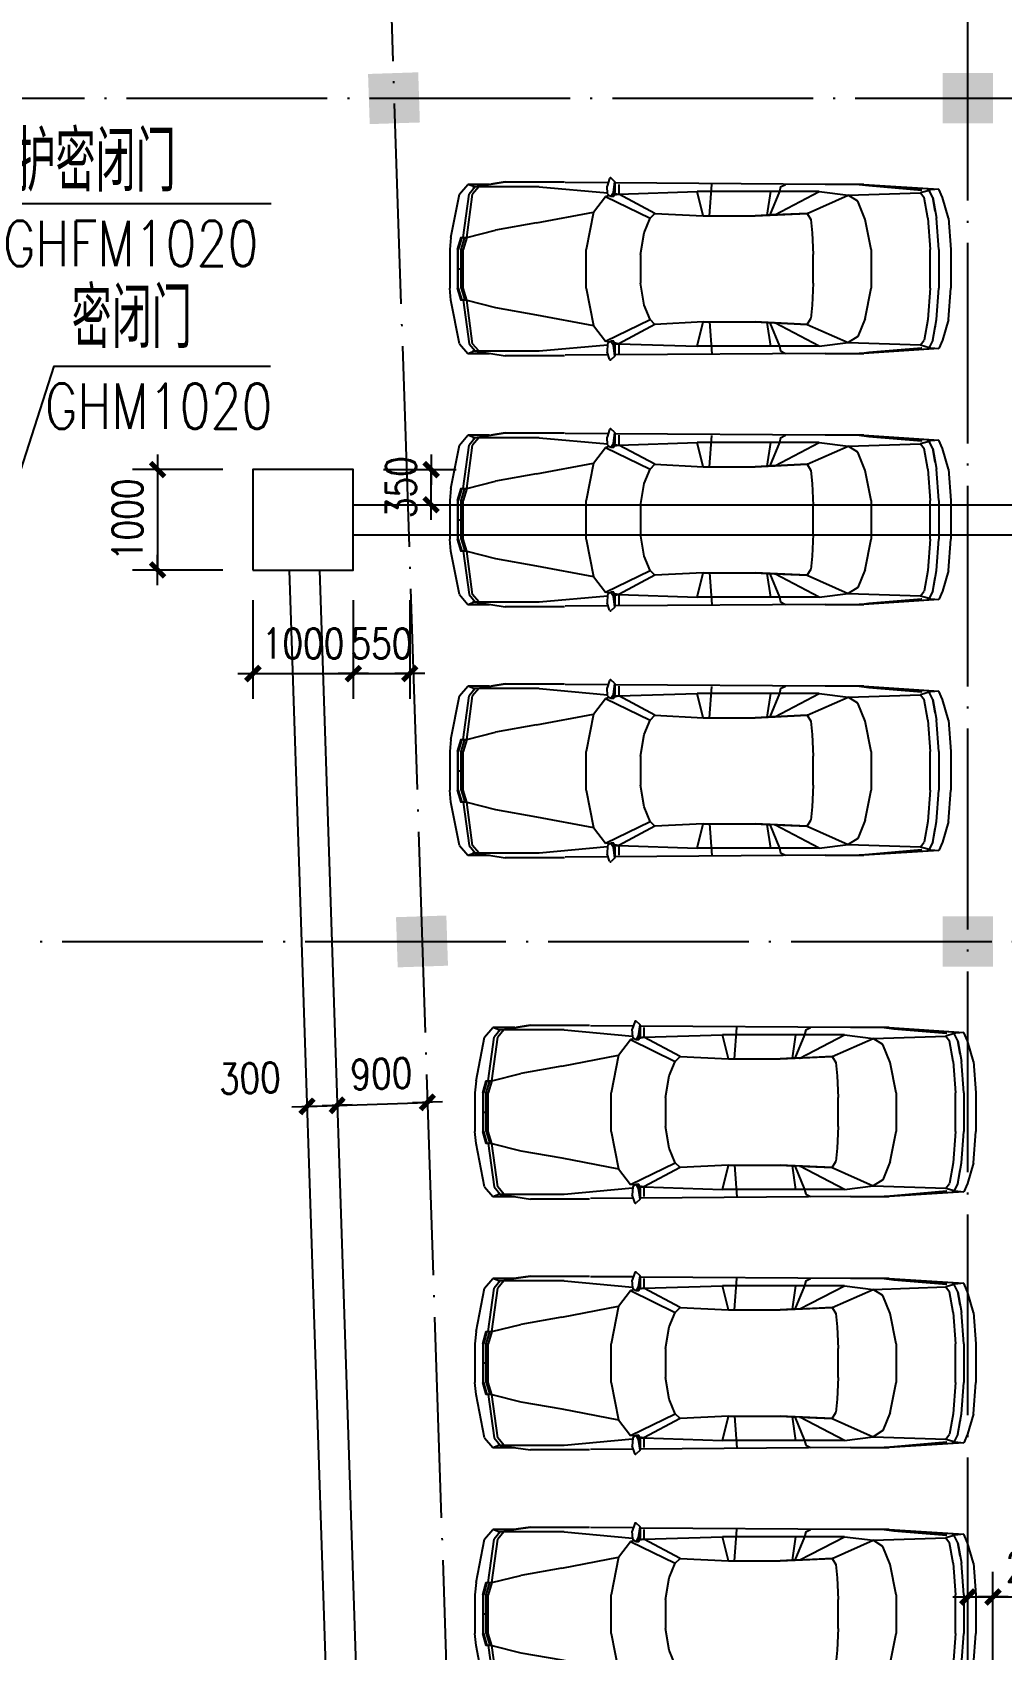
# Model space of a CAD drawing. Extents: x 634182 to 802382, y -1101880 to -864080.
# Drawn here: x 667543 to 677199, y -999921 to -983810 of the extents above; entities that cross this region are included whole.
import ezdxf

# ---------------------------------------------------------------- set-up
doc = ezdxf.new("R2010")
doc.units = 0
doc.header["$LTSCALE"] = 1000
doc.header["$MEASUREMENT"] = 0
doc.linetypes.add('DOTE', pattern=[2.42, 2, -0.2, 0.02, -0.2])
doc.layers.get('0').update_dxf_attribs({"linetype": 'CONTINUOUS'})
doc.layers.get('DEFPOINTS').update_dxf_attribs({"linetype": 'CONTINUOUS'})
for name, color, linetype in [('COLUMN', 7, 'CONTINUOUS'), ('DOTE', 1, 'DOTE'), ('LU', 4, 'CONTINUOUS'), ('PUB_DIM', 3, 'CONTINUOUS'), ('PUB_TEXT', 7, 'CONTINUOUS')]:
    doc.layers.add(name, color=color, linetype=linetype)
doc.styles.add('DIM_FONT', font='simplex.shx', dxfattribs={"width": 0.8})
doc.styles.add('Z', font='romans', dxfattribs={"width": 0.8, "bigfont": 'z'})
doc.dimstyles.new('AXIS', dxfattribs={"dimtxt": 300, "dimasz": 1, "dimexe": 250, "dimexo": 300, "dimgap": 150, "dimtad": 1, "dimdec": 0, "dimzin": 0, "dimdsep": 46, "dimtxsty": 'DIM_FONT', "dimblk": '_DIMX', "dimblk1": '_DIMX', "dimblk2": '_DIMX', "dimcen": 2.5, "dimse1": 1, "dimse2": 1, "dimclrt": 7, "dimadec": 0, "dimazin": 0, "dimtfac": 1, "dimtdec": 0, "dimtix": 1, "dimtmove": 2, "dimatfit": 3, "dimldrblk": '_DIMX', "dimfxl": 0, "dimtolj": 1, "dimtzin": 0, "dimarcsym": 0})
doc.dimstyles.new('DIMN', dxfattribs={"dimtxt": 300, "dimasz": 1, "dimexe": 250, "dimexo": 300, "dimgap": 150, "dimtad": 1, "dimdec": 0, "dimzin": 0, "dimdsep": 46, "dimtxsty": 'DIM_FONT', "dimblk": '_DIMX', "dimblk1": '_DIMX', "dimblk2": '_DIMX', "dimcen": 2.5, "dimclrt": 7, "dimadec": 0, "dimazin": 0, "dimtfac": 1, "dimtdec": 0, "dimtix": 1, "dimtmove": 2, "dimatfit": 3, "dimldrblk": '_DIMX', "dimfxl": 0, "dimtolj": 1, "dimtzin": 0, "dimarcsym": 0})
doc.dimstyles.new('NORMAL', dxfattribs={"dimtxt": 300, "dimasz": 1, "dimexe": 250, "dimexo": 300, "dimgap": 150, "dimtad": 1, "dimdec": 0, "dimzin": 0, "dimdsep": 46, "dimtxsty": 'DIM_FONT', "dimblk": '_DIMX', "dimblk1": '_DIMX', "dimblk2": '_DIMX', "dimcen": 2.5, "dimclrt": 7, "dimadec": 0, "dimazin": 0, "dimtfac": 1, "dimtdec": 0, "dimtix": 1, "dimtmove": 2, "dimatfit": 3, "dimldrblk": '_DIMX', "dimfxl": 0, "dimtolj": 1, "dimtzin": 0, "dimarcsym": 0})

# ---------------------------------------------------------------- blocks, each defined once
blk = doc.blocks.new('_FZH')
blk.add_solid([(-0.5, -0.5), (0.5, -0.5), (-0.5, 0.5), (0.5, 0.5)])
blk = doc.blocks.new('M_F27')
for p, q in [((-2389, 824), (-1610, 874)), ((-2389, 824), (-1560, 874)), ((-1560, 874), (-2212, 815)), ((-1660, 862), (-2208, 815)), ((-1560, 874), (-1660, 862)), ((-1617, 869), (-1620, 866)), ((-1208, 874), (-1610, 874)), ((-1208, 874), (980, 889)), ((-743, 849), (-793, 874)), ((-730, 799), (-743, 849)), ((-2, 547), (-27, 877)), ((941, 773), (941, 874)), ((980, 902), (995, 790)), ((980, 790), (980, 898)), ((984, 905), (1020, 939)), ((1036, 935), (1062, 857)), ((1051, 889), (1497, 893)), ((1057, 776), (1062, 857)), ((1770, 849), (1058, 784)), ((1506, 899), (2121, 899)), ((2461, 849), (1770, 849)), ((2272, 876), (2121, 899)), ((2272, 876), (2272, 874)), ((2437, 851), (2272, 876)), ((2511, 874), (2287, 874)), ((2398, 849), (2461, 773)), ((2437, 850), (2433, 851)), ((2498, 773), (2436, 849)), ((2511, 874), (2450, 850)), ((2599, 773), (2511, 874)), ((-2489, 522), (-2426, 736)), ((-2426, 736), (-2389, 824)), ((-2264, 812), (-2389, 824)), ((-2326, 736), (-2364, 522)), ((-2326, 736), (-2351, 596)), ((-2326, 736), (-2288, 811)), ((-2200, 786), (-2288, 811)), ((-2276, 522), (-2238, 736)), ((-2200, 786), (-2238, 736)), ((-2208, 815), (-2211, 814)), ((-1446, 761), (-2200, 786)), ((-1622, 510), (-1547, 698)), ((-1547, 698), (-1446, 761)), ((-1145, 799), (-1446, 761)), ((-1019, 572), (-1446, 761)), ((-1145, 799), (-682, 557)), ((-1145, 799), (124, 799)), ((-630, 555), (-730, 799)), ((-642, 799), (-605, 554)), ((124, 799), (61, 547)), ((941, 773), (124, 799)), ((564, 572), (941, 773)), ((1079, 748), (614, 522)), ((983, 777), (941, 773)), ((941, 773), (987, 765)), ((995, 790), (980, 790)), ((980, 790), (992, 746)), ((992, 746), (1021, 747)), ((995, 790), (1022, 746)), ((1022, 748), (995, 790)), ((1021, 747), (1022, 748)), ((1053, 768), (1022, 746)), ((1036, 756), (1079, 748)), ((1204, 585), (1079, 748)), ((2461, 773), (2523, 321)), ((2561, 321), (2498, 773)), ((2599, 773), (2687, 321)), ((-2489, 522), (-2514, 196)), ((-2364, 522), (-2389, 196)), ((-2351, 594), (-2351, 596)), ((-2301, 196), (-2276, 522)), ((-1622, 510), (-1685, 196)), ((-1070, 371), (-1057, 510)), ((-1019, 572), (-1057, 510)), ((-680, 556), (-1019, 572)), ((-1019, 572), (-479, 547)), ((-680, 556), (-630, 555)), ((-605, 554), (-630, 555)), ((-479, 547), (-605, 554)), ((61, 547), (-479, 547)), ((61, 547), (564, 572)), ((564, 572), (614, 522)), ((614, 522), (677, 371)), ((1795, 472), (1204, 585)), ((1280, 196), (1204, 585)), ((-1082, 145), (-1070, 371)), ((677, 371), (714, 145)), ((2222, 397), (1795, 472)), ((2523, 321), (2222, 397)), ((-2514, -206), (-2514, 196)), ((-2389, -206), (-2389, 196)), ((-2301, 196), (-2301, -206)), ((-1685, -206), (-1685, 196)), ((1280, 196), (1280, -206)), ((2523, 321), (2586, 321)), ((2523, 321), (2561, 196)), ((2580, 196), (2542, 321)), ((2561, 196), (2561, -206)), ((2611, 196), (2574, 321)), ((2580, 321), (2618, 196)), ((2580, 196), (2580, -206)), ((2611, 196), (2611, -206)), ((2618, -206), (2618, 196)), ((2687, 321), (2699, 196)), ((2699, -206), (2699, 196)), ((-1082, 145), (-1082, -156)), ((714, -156), (714, 145)), ((-1070, -382), (-1082, -156)), ((714, -156), (677, -382)), ((2618, -6), (2561, -6)), ((-2489, -533), (-2514, -206)), ((-2389, -206), (-2364, -533)), ((-2276, -533), (-2301, -206)), ((-1685, -206), (-1622, -520)), ((1204, -596), (1280, -206)), ((2523, -332), (2222, -407)), ((2523, -332), (2461, -784)), ((2561, -332), (2498, -784)), ((2523, -332), (2561, -206)), ((2586, -332), (2523, -332)), ((2580, -206), (2542, -332)), ((2574, -332), (2611, -206)), ((2618, -206), (2580, -332)), ((2687, -332), (2599, -784)), ((2687, -332), (2699, -206)), ((-1057, -520), (-1070, -382)), ((677, -382), (614, -533)), ((1795, -483), (1204, -596)), ((1795, -483), (2222, -407)), ((-2489, -533), (-2426, -747)), ((-2326, -747), (-2364, -533)), ((-2351, -607), (-2351, -605)), ((-2351, -607), (-2326, -747)), ((-2276, -533), (-2238, -747)), ((-1622, -520), (-1547, -709)), ((-1019, -583), (-1446, -772)), ((-682, -568), (-1145, -809)), ((-1019, -583), (-1057, -520)), ((-479, -558), (-1019, -583)), ((-1019, -583), (-680, -567)), ((-730, -809), (-630, -566)), ((-680, -567), (-682, -568)), ((-680, -567), (-630, -566)), ((-605, -565), (-642, -809)), ((-630, -566), (-605, -565)), ((-605, -565), (-479, -558)), ((61, -558), (-479, -558)), ((-2, -558), (-27, -884)), ((61, -558), (124, -809)), ((564, -583), (61, -558)), ((614, -533), (564, -583)), ((564, -583), (941, -784)), ((1079, -759), (614, -533)), ((1204, -596), (1079, -759)), ((-2426, -747), (-2389, -835)), ((-2389, -835), (-2264, -823)), ((-1560, -885), (-2389, -835)), ((-1610, -885), (-2389, -835)), ((-2326, -747), (-2288, -822)), ((-2288, -822), (-2200, -797)), ((-2200, -797), (-2238, -747)), ((-2212, -826), (-1560, -885)), ((-2208, -826), (-2211, -825)), ((-1660, -872), (-2208, -826)), ((-1446, -772), (-2200, -797)), ((-1547, -709), (-1446, -772)), ((-1145, -809), (-1446, -772)), ((-1145, -809), (124, -809)), ((-743, -860), (-730, -809)), ((941, -784), (124, -809)), ((987, -776), (941, -784)), ((983, -788), (941, -784)), ((941, -885), (941, -784)), ((992, -757), (980, -800)), ((995, -800), (980, -800)), ((995, -800), (980, -913)), ((980, -909), (980, -800)), ((992, -757), (1021, -758)), ((995, -800), (1022, -757)), ((1022, -758), (995, -800)), ((1021, -758), (1022, -758)), ((1022, -757), (1053, -779)), ((1036, -767), (1079, -759)), ((1057, -787), (1062, -867)), ((1770, -860), (1058, -795)), ((2398, -860), (2461, -784)), ((2436, -860), (2498, -784)), ((2599, -784), (2511, -885)), ((-1560, -885), (-1660, -872)), ((-1621, -877), (-1617, -880)), ((-1610, -885), (-1208, -885)), ((-1208, -885), (980, -900)), ((-743, -860), (-793, -885)), ((984, -916), (1020, -950)), ((1036, -946), (1062, -867)), ((1051, -901), (1497, -904)), ((2121, -910), (1506, -910)), ((1770, -860), (2461, -860)), ((2121, -910), (2272, -887)), ((2270, -887), (2121, -910)), ((2437, -861), (2272, -887)), ((2272, -885), (2272, -887)), ((2285, -885), (2511, -885)), ((2437, -861), (2436, -860)), ((2450, -861), (2511, -885))]:
    blk.add_line(p, q)
for centre, start, end in [((990, 898), 132.965, 179.7454), ((1027, 932), 18.1573, 132.965), ((1047, 776), 305.1542, 356.8636), ((1047, -787), 3.1798, 54.8458), ((990, -909), 180.2546, 227.035), ((1027, -942), 227.035, 341.8427)]:
    blk.add_arc(centre, 10, start, end)
at = {"width": 0.8, "flags": 9}
for tag in ['XSIZE', 'YSIZE']:
    blk.add_attdef(tag, (0, 0), '', height=0.5, dxfattribs=at)
blk = doc.blocks.new('_DIMX')
blk.add_line((-150, 0), (150, 0))
at = {"const_width": 50}
blk.add_lwpolyline([(-70, -70), (70, 70)], dxfattribs=at)
blk = doc.blocks.new('*D1512')
at = {"color": 0, "linetype": 'ByBlock'}
for p, q in [((676862, -1000224), (676862, -999146)), ((677112, -1000224), (677112, -999146)), ((676861, -999396), (676860, -999396)), ((676862, -999396), (677112, -999396)), ((676862, -999396), (677112, -999396)), ((677113, -999396), (677114, -999396))]:
    blk.add_line(p, q, dxfattribs=at)
at = {"layer": 'DEFPOINTS', "color": 0, "linetype": 'ByBlock'}
for p in [(677112, -999396), (676862, -1000524), (677112, -1000524)]:
    blk.add_point(p, dxfattribs=at)
at = {"color": 0, "linetype": 'ByBlock'}
blk.add_blockref('_DIMX', (676862, -999396), dxfattribs=at)
at = {"color": 0, "linetype": 'ByBlock', "rotation": 180}
blk.add_blockref('_DIMX', (677112, -999396), dxfattribs=at)
at = {"color": 7, "linetype": 'ByBlock', "insert": (677548, -999096), "char_height": 300, "attachment_point": 5, "style": 'DIM_FONT'}
blk.add_mtext('\\A1;250', dxfattribs=at)
blk = doc.blocks.new('*D1544')
at = {"color": 0, "linetype": 'ByBlock'}
for p, q in [((669440, -988166), (668540, -988166)), ((668790, -988165), (668790, -988164)), ((668790, -988166), (668790, -989166)), ((669440, -989166), (668540, -989166)), ((668790, -989167), (668790, -989168))]:
    blk.add_line(p, q, dxfattribs=at)
at = {"layer": 'DEFPOINTS', "color": 0, "linetype": 'ByBlock'}
for p in [(669740, -988166), (668790, -989166), (669740, -989166)]:
    blk.add_point(p, dxfattribs=at)
at = {"color": 0, "linetype": 'ByBlock'}
for p, rotation in [((668790, -988166), 270), ((668790, -989166), 90)]:
    blk.add_blockref('_DIMX', p, dxfattribs=dict(at, rotation=rotation))
at = {"color": 7, "linetype": 'ByBlock', "insert": (668490, -988666), "char_height": 300, "attachment_point": 5, "rotation": 90, "style": 'DIM_FONT'}
blk.add_mtext('\\A1;1000', dxfattribs=at)
blk = doc.blocks.new('*D1545')
at = {"color": 0, "linetype": 'ByBlock'}
for p, q in [((669740, -989466), (669740, -990448)), ((670740, -989466), (670740, -990448)), ((669739, -990198), (669738, -990198)), ((669740, -990198), (670740, -990198)), ((670741, -990198), (670742, -990198))]:
    blk.add_line(p, q, dxfattribs=at)
at = {"layer": 'DEFPOINTS', "color": 0, "linetype": 'ByBlock'}
for p in [(669740, -989166), (670740, -989166), (670740, -990198)]:
    blk.add_point(p, dxfattribs=at)
at = {"color": 0, "linetype": 'ByBlock'}
blk.add_blockref('_DIMX', (669740, -990198), dxfattribs=at)
at = {"color": 0, "linetype": 'ByBlock', "rotation": 180}
blk.add_blockref('_DIMX', (670740, -990198), dxfattribs=at)
at = {"color": 7, "linetype": 'ByBlock', "insert": (670240, -989898), "char_height": 300, "attachment_point": 5, "style": 'DIM_FONT'}
blk.add_mtext('\\A1;1000', dxfattribs=at)
blk = doc.blocks.new('*D1546')
at = {"color": 0, "linetype": 'ByBlock'}
for p, q in [((671302, -989466), (671302, -990448)), ((670739, -990198), (670738, -990198)), ((670740, -990198), (671302, -990198)), ((671303, -990198), (671304, -990198))]:
    blk.add_line(p, q, dxfattribs=at)
at = {"layer": 'DEFPOINTS', "color": 0, "linetype": 'ByBlock'}
for p in [(670740, -989166), (671302, -989166), (671302, -990198)]:
    blk.add_point(p, dxfattribs=at)
at = {"color": 0, "linetype": 'ByBlock'}
blk.add_blockref('_DIMX', (670740, -990198), dxfattribs=at)
at = {"color": 0, "linetype": 'ByBlock', "rotation": 180}
blk.add_blockref('_DIMX', (671302, -990198), dxfattribs=at)
at = {"color": 7, "linetype": 'ByBlock', "insert": (671021, -989898), "char_height": 300, "attachment_point": 5, "style": 'DIM_FONT'}
blk.add_mtext('\\A1;550', dxfattribs=at)
blk = doc.blocks.new('*D1547')
at = {"color": 0, "linetype": 'ByBlock'}
for p, q in [((671040, -988166), (671765, -988166)), ((671515, -988165), (671515, -988164)), ((671515, -988516), (671515, -988166)), ((671040, -988516), (671765, -988516)), ((671515, -988517), (671515, -988518))]:
    blk.add_line(p, q, dxfattribs=at)
at = {"layer": 'DEFPOINTS', "color": 0, "linetype": 'ByBlock'}
for p in [(670740, -988166), (671515, -988166), (670740, -988516)]:
    blk.add_point(p, dxfattribs=at)
at = {"color": 0, "linetype": 'ByBlock'}
for p, rotation in [((671515, -988166), 270), ((671515, -988516), 90)]:
    blk.add_blockref('_DIMX', p, dxfattribs=dict(at, rotation=rotation))
at = {"color": 7, "linetype": 'ByBlock', "insert": (671215, -988341), "char_height": 300, "attachment_point": 5, "rotation": 90, "style": 'DIM_FONT'}
blk.add_mtext('\\A1;350', dxfattribs=at)
blk = doc.blocks.new('*D1548')
at = {"color": 0, "linetype": 'ByBlock'}
for p, q in [((670278, -994509), (670277, -994509)), ((670279, -994509), (670579, -994499)), ((670279, -994509), (670579, -994499)), ((670580, -994499), (670581, -994499))]:
    blk.add_line(p, q, dxfattribs=at)
at = {"layer": 'DEFPOINTS', "color": 0, "linetype": 'ByBlock'}
for p in [(670224, -992866), (670524, -992856), (670579, -994499)]:
    blk.add_point(p, dxfattribs=at)
at = {"color": 0, "linetype": 'ByBlock'}
for p, rotation in [((670279, -994509), 1.903031130850375), ((670579, -994499), 181.9030311308503)]:
    blk.add_blockref('_DIMX', p, dxfattribs=dict(at, rotation=rotation))
at = {"color": 7, "linetype": 'ByBlock', "insert": (669709, -994228), "char_height": 300, "attachment_point": 5, "rotation": 1.903, "style": 'DIM_FONT'}
blk.add_mtext('\\A1;300', dxfattribs=at)
blk = doc.blocks.new('*D1549')
at = {"color": 0, "linetype": 'ByBlock'}
for p, q in [((670578, -994499), (670577, -994499)), ((670579, -994499), (671478, -994469)), ((671479, -994469), (671480, -994469))]:
    blk.add_line(p, q, dxfattribs=at)
at = {"layer": 'DEFPOINTS', "color": 0, "linetype": 'ByBlock'}
for p in [(670525, -992866), (671424, -992836), (671478, -994469)]:
    blk.add_point(p, dxfattribs=at)
at = {"color": 0, "linetype": 'ByBlock'}
for p, rotation in [((671478, -994469), 181.9030311308674), ((670579, -994499), 1.903031130867401)]:
    blk.add_blockref('_DIMX', p, dxfattribs=dict(at, rotation=rotation))
at = {"color": 7, "linetype": 'ByBlock', "insert": (671019, -994184), "char_height": 300, "attachment_point": 5, "rotation": 1.903, "style": 'DIM_FONT'}
blk.add_mtext('\\A1;900', dxfattribs=at)

msp = doc.modelspace()

# ---------------------------------------------------------------- linework, layer by layer
for p, q in [((670739.93, -988516.093), (700162.048, -988516.093)), ((670739.93, -988816.093), (700162.048, -988816.093)), ((670101.476, -989166.093), (670916.757, -1013703.261)), ((670401.642, -989166.093), (671216.592, -1013693.314))]:
    msp.add_line(p, q)
for points in [[(664938.472, -990385.949), (667235.263, -985513.389), (669920.293, -985513.389)], [(666730.765, -990336.656), (667759.536, -987134.147), (669916.271, -987134.147)]]:
    msp.add_lwpolyline(points)
msp.add_lwpolyline([(669739.93, -989166.093), (670739.93, -989166.093), (670739.93, -988166.093), (669739.93, -988166.093)], close=True)
at = {"layer": 'DOTE'}
for p, q in [((676862.048, -1007266.093), (676862.048, -902577.649)), ((670505.46, -965167.798), (672354.695, -1020844.455)), ((663640.775, -984466.093), (703562.048, -984466.093)), ((665420.257, -992866.093), (684662.048, -992866.093))]:
    msp.add_line(p, q, dxfattribs=at)

# ---------------------------------------------------------------- block references
at = {"layer": 'COLUMN', "xscale": 500, "yscale": 500, "zscale": 500}
for p, rotation in [((671144.901, -984466.093), 1.900000000000059), ((671423.557, -992866.093), 1.900000000000059), ((671425.076, -992866.093), 1.903031131000017)]:
    msp.add_blockref('_FZH', p, dxfattribs=dict(at, rotation=rotation))
for p in [(676862.048, -984466.093), (676862.048, -992866.093)]:
    msp.add_blockref('_FZH', p, dxfattribs=at)
at = {"layer": 'LU', "xscale": 0.95745, "yscale": 0.95745, "zscale": 0.95745, "rotation": 180}
for p in [(674285.027, -986171.307), (674285.027, -988671.307), (674285.027, -991171.307), (674535.196, -994571.307), (674535.196, -997071.307), (674535.196, -999571.307)]:
    msp.add_blockref('M_F27', p, dxfattribs=at)

# ---------------------------------------------------------------- texts
at = {"style": 'DIM_FONT', "width": 0.8}
for s, p in [('GHFM1020', (667249.299, -986137.548)), ('GHM1020', (667666.521, -987758.864))]:
    msp.add_text(s, height=450, dxfattribs=at).set_placement(p)
at = {"layer": 'PUB_TEXT', "style": 'Z', "width": 0.7}
for s, p in [('防护密闭门', (666975.61, -985396.148)), ('密闭门', (667933.674, -986955.699))]:
    msp.add_text(s, height=600, dxfattribs=at).set_placement(p)

# ---------------------------------------------------------------- dimensions: what is measured, and where the dimension line sits
for base, p1, p2, picture, middle in [((668790.361, -989166.093), (669739.93, -988166.093), (669739.93, -989166.093), '*D1544', (668490.361, -988666.093)), ((671515.409, -988166.093), (670739.93, -988516.093), (670739.93, -988166.093), '*D1547', (671215.409, -988341.093))]:
    dim = msp.add_linear_dim(base=base, p1=p1, p2=p2, angle=90, dimstyle='NORMAL')
    dim.commit()
    dim.dimension.update_dxf_attribs({"geometry": picture, "text_midpoint": middle})
dim = msp.add_linear_dim(base=(670739.93, -990198.405), p1=(669739.93, -989166.093), p2=(670739.93, -989166.093), dimstyle='NORMAL')
dim.commit()
dim.dimension.update_dxf_attribs({"geometry": '*D1545', "text_midpoint": (670239.93, -989898.405)})
dim = msp.add_linear_dim(base=(671302.138, -990198.405), p1=(670739.93, -989166.093), p2=(671302.138, -989166.093), text='550', dimstyle='NORMAL', override={"dimse1": 1})
dim.commit()
dim.dimension.update_dxf_attribs({"geometry": '*D1546', "text_midpoint": (671021.034, -989898.405)})
at = {"layer": 'PUB_DIM'}
for base, p1, p2, angle, dimstyle, picture, middle in [((670578.832, -994498.917), (670224.414, -992866.093), (670524.248, -992856.13), 1.9030311, 'AXIS', '*D1548', (669708.773, -994227.661)), ((677112.046, -999396.456), (676862.046, -1000524.329), (677112.046, -1000524.329), 0, 'DIMN', '*D1512', (677547.94, -999096.456))]:
    dim = msp.add_linear_dim(base=base, p1=p1, p2=p2, angle=angle, dimstyle=dimstyle, dxfattribs=at)
    dim.commit()
    dim.dimension.update_dxf_attribs({"geometry": picture, "text_midpoint": middle, "dimtype": 129})
dim = msp.add_aligned_dim(p1=(670524.579, -992866.093), p2=(671424.083, -992836.206), distance=-1633.725, dimstyle='AXIS', dxfattribs=at)
dim.commit()
dim.dimension.update_dxf_attribs({"geometry": '*D1549', "text_midpoint": (671018.621, -994184.139)})
msp.add_linear_dim(base=(684112.046, -999396.456), p1=(677112.046, -1000524.329), p2=(684112.046, -1000524.329), angle=0, location=(680356.008, -999096.456), dimstyle='DIMN', dxfattribs=at).render()

doc.saveas('drawing.dxf')
